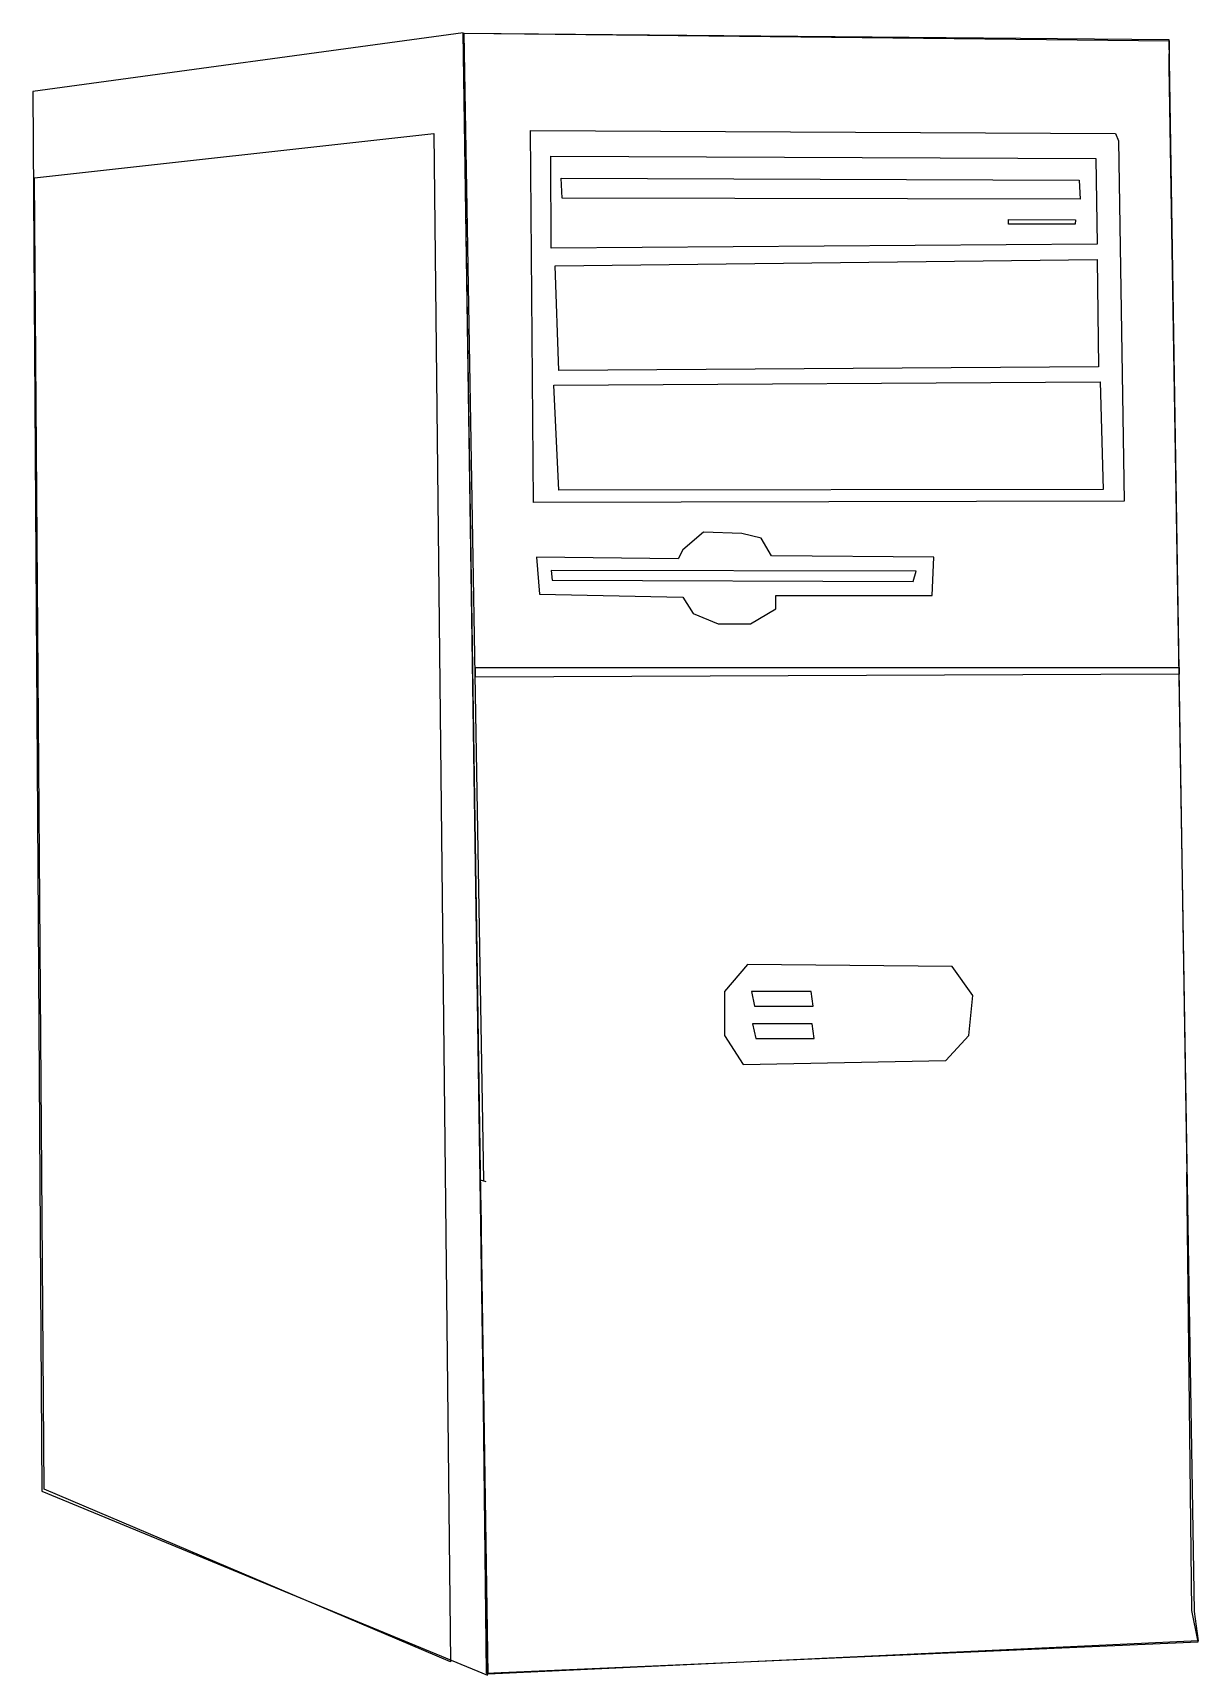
# Model space of a CAD drawing. Header units: millimetres. Extents: x -17.3 to 7.6, y -0.4 to 34.7.
import ezdxf

# ---------------------------------------------------------------- set-up
doc = ezdxf.new("R2010")
doc.units = ezdxf.units.MM
doc.layers.get('0').update_dxf_attribs({"lineweight": 25, "true_color": 0xffffff})

msp = doc.modelspace()

# ---------------------------------------------------------------- linework, layer by layer
for p, q in [((-8.102, 34.738), (-17.299, 33.482)), ((-7.577, -0.377), (-8.102, 34.738)), ((-7.567, -0.357), (-8.102, 34.732)), ((-8.102, 34.732), (6.993, 34.57)), ((-8.08, 34.732), (6.987, 34.598)), ((-7.656, 10.201), (-8.08, 34.732)), ((6.987, 34.598), (7.367, 10.335)), ((6.993, 34.57), (6.987, 34.018)), ((6.987, 34.018), (7.523, 0.982)), ((-17.299, 33.482), (-17.105, 3.556)), ((-17.262, 31.639), (-8.727, 32.589)), ((-8.727, 32.589), (-8.37, -0.089)), ((-6.595, 24.693), (-6.658, 32.648)), ((-6.658, 32.648), (5.843, 32.585)), ((5.843, 32.585), (5.906, 32.427)), ((5.906, 32.427), (6.032, 24.725)), ((-6.227, 32.098), (5.424, 32.053)), ((-6.217, 30.134), (-6.227, 32.098)), ((5.424, 32.053), (5.456, 30.223)), ((-17.057, 3.598), (-17.262, 31.639)), ((-6.004, 31.63), (5.067, 31.585)), ((-5.982, 31.205), (-6.004, 31.63)), ((5.067, 31.585), (5.09, 31.183)), ((5.09, 31.183), (-5.982, 31.205)), ((3.561, 30.647), (3.561, 30.745)), ((3.561, 30.745), (4.99, 30.742)), ((4.984, 30.65), (3.561, 30.647)), ((4.99, 30.742), (4.984, 30.65)), ((5.456, 30.223), (-6.217, 30.134)), ((-6.13, 29.759), (5.453, 29.894)), ((5.453, 29.894), (5.484, 27.595)), ((-6.056, 27.517), (-6.13, 29.759)), ((5.484, 27.595), (-6.056, 27.517)), ((-6.162, 27.202), (5.516, 27.275)), ((-6.056, 24.96), (-6.162, 27.202)), ((5.516, 27.275), (5.579, 24.973)), ((5.579, 24.973), (-6.056, 24.96)), ((6.032, 24.725), (-6.595, 24.693)), ((-2.965, 24.062), (-3.407, 23.683)), ((-2.144, 24.03), (-2.965, 24.062)), ((-1.733, 23.936), (-2.144, 24.03)), ((-1.512, 23.557), (-1.733, 23.936)), ((-3.407, 23.683), (-3.501, 23.494)), ((1.96, 23.525), (-1.512, 23.557)), ((-3.501, 23.494), (-6.532, 23.525)), ((-6.532, 23.525), (-6.468, 22.736)), ((1.581, 23.225), (-6.216, 23.241)), ((-6.216, 23.241), (-6.2, 23.036)), ((1.518, 23.005), (1.581, 23.225)), ((1.928, 22.705), (1.96, 23.525)), ((-6.2, 23.036), (1.518, 23.005)), ((-6.468, 22.736), (-3.407, 22.673)), ((-3.407, 22.673), (-3.185, 22.326)), ((-1.418, 22.42), (-1.418, 22.705)), ((-1.418, 22.705), (1.928, 22.705)), ((-3.185, 22.326), (-2.649, 22.105)), ((-1.955, 22.105), (-1.418, 22.42)), ((-2.649, 22.105), (-1.955, 22.105)), ((-7.835, 21.167), (7.209, 21.167)), ((-7.835, 20.959), (-7.835, 21.167)), ((7.209, 21.167), (7.209, 21.023)), ((7.209, 21.023), (-7.835, 20.959)), ((-2.025, 14.821), (-2.517, 14.241)), ((2.35, 14.777), (-2.025, 14.821)), ((2.796, 14.152), (2.35, 14.777)), ((-2.517, 14.241), (-2.517, 13.303)), ((-0.664, 14.241), (-1.937, 14.241)), ((-1.937, 14.241), (-1.869, 13.928)), ((-0.619, 13.928), (-0.664, 14.241)), ((2.707, 13.303), (2.796, 14.152)), ((-1.869, 13.928), (-0.619, 13.928)), ((-0.642, 13.548), (-1.914, 13.548)), ((-1.914, 13.548), (-1.847, 13.236)), ((-0.597, 13.236), (-0.642, 13.548)), ((-2.517, 13.303), (-2.115, 12.678)), ((-1.847, 13.236), (-0.597, 13.236)), ((2.215, 12.767), (2.707, 13.303)), ((-2.115, 12.678), (2.215, 12.767)), ((-7.605, 10.172), (-7.731, 10.204)), ((7.478, 1.005), (7.367, 10.38)), ((-7.723, 9.777), (-7.612, -0.335)), ((-17.105, 3.556), (-7.577, -0.377)), ((-8.37, -0.089), (-17.057, 3.598)), ((7.612, 0.335), (7.478, 1.005)), ((7.523, 0.982), (7.612, 0.357)), ((7.612, 0.357), (-7.567, -0.357)), ((-7.612, -0.335), (7.612, 0.335))]:
    msp.add_line(p, q)

doc.saveas('drawing.dxf')
